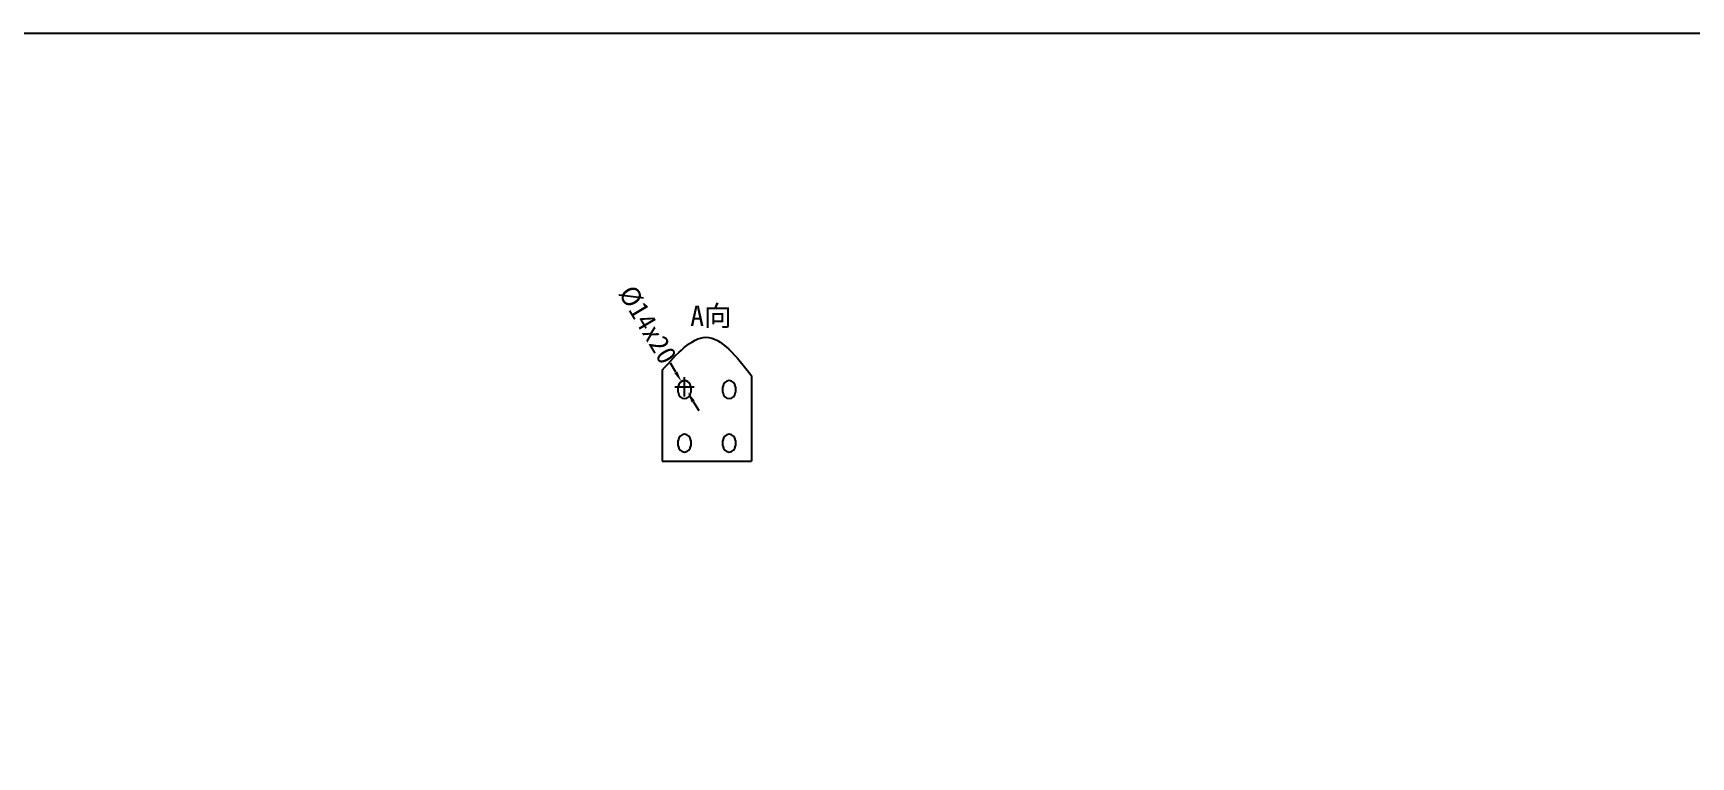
# Model space of a CAD drawing. Extents: x -48968009 to 2588125, y -43922717 to 2.
# Drawn here: x 2435031 to 2436887, y -609862 to -609052 of the extents above; entities that cross this region are included whole.
import ezdxf

# ---------------------------------------------------------------- set-up
doc = ezdxf.new("R2010")
doc.units = 0
doc.header["$LTSCALE"] = 1000
doc.header["$MEASUREMENT"] = 0
doc.layers.get('DEFPOINTS').update_dxf_attribs({"linetype": 'CONTINUOUS'})
doc.layers.add('图层4', color=221, linetype='CONTINUOUS')
doc.layers.add('图层6', color=221, linetype='CONTINUOUS')
doc.dimstyles.new('NORMAL', dxfattribs={"dimscale": 0.2, "dimtxt": 0.18, "dimasz": 0.18, "dimexe": 0.18, "dimexo": 0.0625, "dimgap": 0.09, "dimtad": 0, "dimtih": 1, "dimtoh": 1, "dimdec": 4, "dimzin": 0, "dimdsep": 46, "dimtxsty": 'Standard', "dimcen": 0.09, "dimadec": 0, "dimazin": 0, "dimtfac": 1, "dimtdec": 4, "dimtofl": 0, "dimtmove": 0, "dimatfit": 3, "dimfxl": 1, "dimtolj": 1, "dimtzin": 0, "dimarcsym": 0})

# ---------------------------------------------------------------- blocks, each defined once
blk = doc.blocks.new('*D2337')
at = {"layer": 'DEFPOINTS', "color": 0}
for p in [(2435756.9, -609441.5), (2435764, -609453.5)]:
    blk.add_point(p, dxfattribs=at)
at = {"layer": '图层4', "lineweight": -2}
for p, q in [((2435750.7, -609431.2), (2435744.6, -609420.9)), ((2435760.4, -609458.3), (2435760.4, -609436.7)), ((2435749.6, -609447.5), (2435771.2, -609447.5)), ((2435770.2, -609463.8), (2435776.3, -609474.1))]:
    blk.add_line(p, q, dxfattribs=at)
blk.add_arc((2435760.4, -609447.5), 7, 58.8693, 180, dxfattribs=at)
at = {"layer": '图层4'}
for points in [[(2435749, -609432.2), (2435752.4, -609430.2), (2435756.9, -609441.5)], [(2435771.9, -609462.8), (2435768.4, -609464.9), (2435764, -609453.5)]]:
    blk.add_solid(points, dxfattribs=at)
at = {"layer": '图层4', "insert": (2435719.1, -609378), "char_height": 21.6, "attachment_point": 5, "rotation": 300.7687}
blk.add_mtext('%%c14x20', dxfattribs=at)

msp = doc.modelspace()

# ---------------------------------------------------------------- linework, layer by layer
at = {"layer": '图层4', "color": 33}
for p, q in [((2435735.4, -609428.8), (2435735.4, -609530.5)), ((2435835.4, -609435.1), (2435835.4, -609530.5)), ((2435753.4, -609453.5), (2435753.4, -609447.5)), ((2435767.4, -609447.5), (2435767.4, -609453.5)), ((2435803.4, -609453.5), (2435803.4, -609447.5)), ((2435817.4, -609447.5), (2435817.4, -609453.5)), ((2435753.4, -609513.5), (2435753.4, -609507.5)), ((2435767.4, -609507.5), (2435767.4, -609513.5)), ((2435803.4, -609513.5), (2435803.4, -609507.5)), ((2435817.4, -609507.5), (2435817.4, -609513.5)), ((2435735.4, -609530.5), (2435835.4, -609530.5))]:
    msp.add_line(p, q, dxfattribs=at)
for centre, start, end in [((2435760.4, -609447.5), 0, 180), ((2435810.4, -609447.5), 0, 180), ((2435760.4, -609453.5), 180, 0), ((2435810.4, -609453.5), 180, 0), ((2435760.4, -609507.5), 0, 180), ((2435810.4, -609507.5), 0, 180), ((2435760.4, -609513.5), 180, 0), ((2435810.4, -609513.5), 180, 0)]:
    msp.add_arc(centre, 7, start, end, dxfattribs=at)
msp.add_spline([(2435735.4, -609428.8), (2435784.3, -609392), (2435835.4, -609435.1)], degree=3, dxfattribs=at)
at = {"layer": '图层6', "color": 33}
msp.add_lwpolyline([(2433589.1, -609051.6), (2437031.1, -609051.6), (2437031.1, -612440.8), (2433589.1, -612440.8)], close=True, dxfattribs=at)

# ---------------------------------------------------------------- texts
at = {"layer": '图层4', "insert": (2435790, -609369.1), "char_height": 22.68, "attachment_point": 5}
msp.add_mtext('\\A1;A{\\fSimSun|b0|i0|c134|p2;向}', dxfattribs=at)

# ---------------------------------------------------------------- dimensions: what is measured, and where the dimension line sits
at = {"layer": '图层4', "color": 33}
dim = msp.add_diameter_dim_2p(p1=(2435764, -609453.5), p2=(2435756.9, -609441.5), text='<>x20', dimstyle='NORMAL', override={"dimscale": 120, "dimasz": 0.1, "dimexe": 0.06, "dimgap": 0.06, "dimtad": 1, "dimtih": 0, "dimdec": 0, "dimclrd": 256, "dimclre": 256, "dimclrt": 256, "dimtdec": 0, "dimtix": 1, "dimtmove": 2, "dimfxl": 250, "dimtfillclr": 2}, dxfattribs=at)
dim.commit()
dim.dimension.update_dxf_attribs({"geometry": '*D2337', "text_midpoint": (2435719.1, -609378), "dimtype": 163})

doc.saveas('drawing.dxf')
